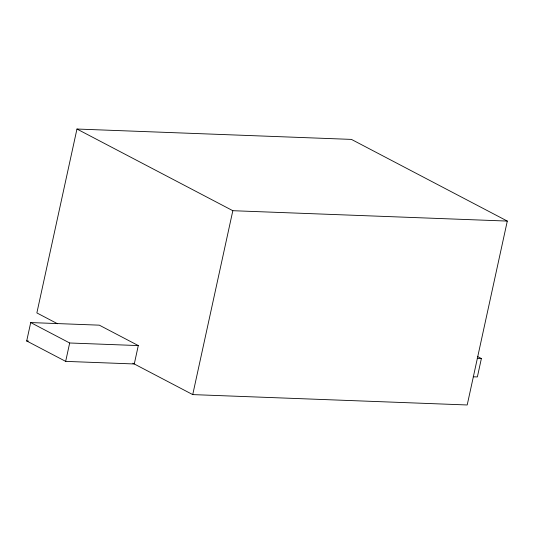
<?xml version="1.0" encoding="UTF-8"?>
<svg xmlns="http://www.w3.org/2000/svg" width="534" height="534" viewBox="0 0 534 534"><rect width="100%" height="100%" fill="white"/><g stroke="black" fill="none" stroke-linecap="round" stroke-linejoin="round"><path stroke-width="0.8" d="M26.7 340.959L30.712 322.569L99.324 325.166L138.293 345.578L134.281 363.968L65.669 361.378L26.7 340.959L28.355 341.019M132.812 363.2L192.734 394.599L467.203 404.972L507.3 221.076L351.432 139.401L76.963 129.028L36.866 312.924L57.552 323.764M65.669 361.378L69.674 342.988L30.712 322.569M192.734 394.599L232.831 210.703L76.963 129.028M477.703 356.619L481.381 358.548L477.369 376.937L473.237 376.784M232.831 210.703L507.3 221.076M69.674 342.988L138.293 345.578M477.249 358.394L481.381 358.548"/></g></svg>
